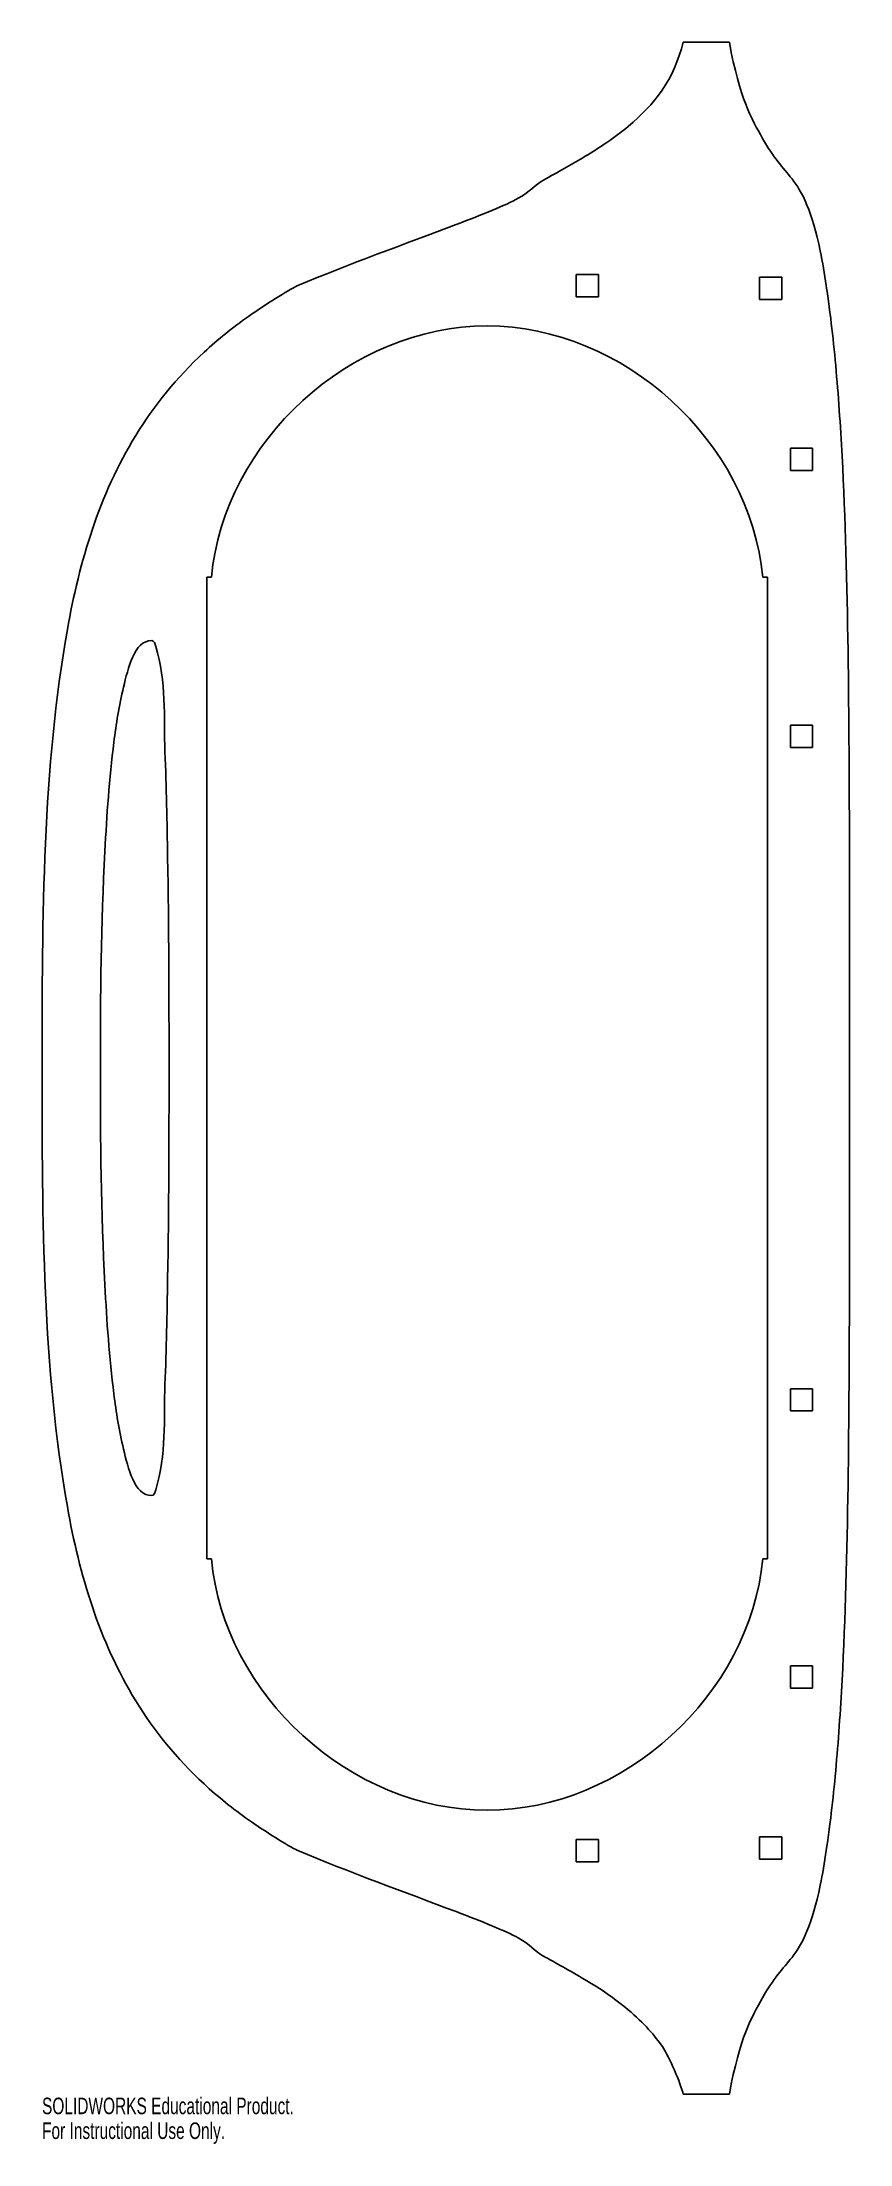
# Model space of a CAD drawing. Header units: millimetres. Extents: x -251 to -15, y -315 to 300.
import ezdxf

# ---------------------------------------------------------------- set-up
doc = ezdxf.new("R2010")
doc.units = ezdxf.units.MM
doc.styles.add('SLDTEXTSTYLE0', font='TXT', dxfattribs={"width": 0.7})

msp = doc.modelspace()

# ---------------------------------------------------------------- linework, layer by layer
at = {"color": 7, "linetype": 'Continuous', "lineweight": 25}
for p, q in [((-63.6, 300), (-50.11, 300)), ((-88.39, 232.05), (-94.9, 232.05)), ((-94.9, 225.55), (-94.9, 232.05)), ((-88.39, 232.05), (-88.39, 225.55)), ((-34.75, 231.25), (-41.25, 231.25)), ((-41.25, 224.75), (-41.25, 231.25)), ((-34.75, 231.25), (-34.75, 224.75)), ((-94.9, 225.55), (-88.39, 225.55)), ((-41.25, 224.75), (-34.75, 224.75)), ((-25.75, 181.25), (-32.25, 181.25)), ((-32.25, 174.75), (-32.25, 181.25)), ((-25.75, 181.25), (-25.75, 174.75)), ((-32.25, 174.75), (-25.75, 174.75)), ((-203, 143.5), (-203, -143.5)), ((-201.65, 143.5), (-203, 143.5)), ((-40.35, 143.5), (-39, 143.5)), ((-39, -143.5), (-39, 143.5)), ((-32.25, 93.75), (-32.25, 100.25)), ((-32.25, 100.25), (-25.75, 100.25)), ((-25.75, 100.25), (-25.75, 93.75)), ((-25.75, 93.75), (-32.25, 93.75)), ((-32.25, -93.75), (-32.25, -100.25)), ((-25.75, -93.75), (-32.25, -93.75)), ((-25.75, -100.25), (-25.75, -93.75)), ((-32.25, -100.25), (-25.75, -100.25)), ((-201.65, -143.5), (-203, -143.5)), ((-40.35, -143.5), (-39, -143.5)), ((-32.25, -174.75), (-32.25, -181.25)), ((-32.25, -174.75), (-25.75, -174.75)), ((-25.75, -181.25), (-25.75, -174.75)), ((-25.75, -181.25), (-32.25, -181.25)), ((-94.9, -225.55), (-94.9, -232.05)), ((-94.9, -225.55), (-88.39, -225.55)), ((-88.39, -232.05), (-88.39, -225.55)), ((-41.25, -224.75), (-41.25, -231.25)), ((-41.25, -224.75), (-34.75, -224.75)), ((-34.75, -231.25), (-34.75, -224.75)), ((-88.39, -232.05), (-94.9, -232.05)), ((-34.75, -231.25), (-41.25, -231.25)), ((-63.6, -300), (-50.11, -300))]:
    msp.add_line(p, q, dxfattribs=at)
for points, knots in [([(-63.6, 300), (-66.3, 289.01), (-72.02, 281.74), (-83.52, 272.16), (-88.31, 268.97), (-96.19, 264.21), (-99.08, 262.63), (-103.82, 260)], [0, 0, 0, 0, 0.5, 0.5, 0.75, 0.75, 1, 1, 1, 1]), ([(-50.11, 300), (-47.06, 283.26), (-43.66, 277.59), (-37.15, 266.1), (-34.53, 263.41), (-31.78, 260)], [0, 0, 0, 0, 0.5, 0.5, 1, 1, 1, 1]), ([(-103.82, 260), (-107.74, 257.83), (-108.1, 256.4), (-115.63, 252.23), (-122.64, 249.46), (-144.79, 241), (-161.63, 235.02), (-176.31, 228.8)], [0, 0, 0, 0, 0.25, 0.25, 0.5, 0.5, 1, 1, 1, 1]), ([(-251.19, 0), (-251.19, 44.35), (-250.96, 88.07), (-240.19, 148.27), (-234.52, 167.46), (-218.41, 193.72), (-211.84, 201.86), (-199.74, 213.03), (-195.42, 216.5), (-186.11, 223.07), (-179.31, 227.41), (-176.31, 228.8)], [0, 0, 0, 0, 0.5, 0.5, 0.75, 0.75, 0.875, 0.875, 0.9375, 0.9375, 1, 1, 1, 1]), ([(-21.76, 228.8), (-21.55, 227.35), (-20.75, 221.69), (-19.82, 213.79), (-19.39, 209.63), (-18.23, 196.93), (-17.62, 188), (-16.17, 160.75), (-15.68, 141.57), (-14.82, 83.11), (-15, 41.75), (-15, 0)], [0, 0, 0, 0, 0.0625, 0.0625, 0.125, 0.125, 0.25, 0.25, 0.5, 0.5, 1, 1, 1, 1]), ([(-40.35, 143.5), (-44.04, 183.24), (-81.09, 217), (-160.91, 217), (-197.96, 183.24), (-201.65, 143.5)], [0, 0, 0, 0, 0.5, 0.5, 1, 1, 1, 1]), ([(-234.13, 0), (-234.13, 21.09), (-233.88, 42.18), (-232.25, 73.96), (-231.53, 84.59), (-229.49, 100.59), (-228.68, 105.98), (-226.01, 116.82), (-224.31, 124.99), (-219.05, 125)], [0, 0, 0, 0, 0.5, 0.5, 0.75, 0.75, 0.875, 0.875, 1, 1, 1, 1]), ([(-217.94, 123.31), (-214.7, 112.98), (-215.61, 102.73), (-214.82, 82.2), (-214.6, 71.9), (-214.1, 41.08), (-214.03, 20.55), (-214.03, 0)], [0, 0, 0, 0, 0.25, 0.25, 0.5, 0.5, 1, 1, 1, 1]), ([(-234.13, 0), (-234.13, -21.09), (-233.88, -42.18), (-232.25, -73.96), (-231.53, -84.59), (-229.49, -100.59), (-228.68, -105.98), (-226.01, -116.82), (-224.31, -124.99), (-219.05, -125)], [0, 0, 0, 0, 0.5, 0.5, 0.75, 0.75, 0.875, 0.875, 1, 1, 1, 1]), ([(-217.94, -123.31), (-214.7, -112.98), (-215.61, -102.73), (-214.82, -82.2), (-214.6, -71.9), (-214.1, -41.08), (-214.03, -20.55), (-214.03, 0)], [0, 0, 0, 0, 0.25, 0.25, 0.5, 0.5, 1, 1, 1, 1]), ([(-251.19, 0), (-251.19, -44.35), (-250.96, -88.07), (-240.19, -148.27), (-234.52, -167.46), (-218.41, -193.72), (-211.84, -201.86), (-199.74, -213.03), (-195.42, -216.5), (-186.11, -223.07), (-179.31, -227.41), (-176.31, -228.8)], [0, 0, 0, 0, 0.5, 0.5, 0.75, 0.75, 0.875, 0.875, 0.9375, 0.9375, 1, 1, 1, 1]), ([(-21.76, -228.8), (-21.55, -227.35), (-20.75, -221.69), (-19.82, -213.79), (-19.39, -209.63), (-18.23, -196.93), (-17.62, -188), (-16.17, -160.75), (-15.68, -141.57), (-14.82, -83.11), (-15, -41.75), (-15, 0)], [0, 0, 0, 0, 0.0625, 0.0625, 0.125, 0.125, 0.25, 0.25, 0.5, 0.5, 1, 1, 1, 1]), ([(-201.65, -143.5), (-197.96, -183.24), (-160.91, -217), (-81.09, -217), (-44.04, -183.24), (-40.35, -143.5)], [0, 0, 0, 0, 0.5, 0.5, 1, 1, 1, 1]), ([(-103.82, -260), (-107.74, -257.83), (-108.1, -256.4), (-115.63, -252.23), (-122.64, -249.46), (-144.79, -241), (-161.63, -235.02), (-176.31, -228.8)], [0, 0, 0, 0, 0.25, 0.25, 0.5, 0.5, 1, 1, 1, 1]), ([(-63.6, -300), (-64.35, -296.95), (-67.68, -289.09), (-71.74, -283.12), (-75.08, -279.19), (-84.29, -271.51), (-87.41, -269.51), (-97.1, -263.66), (-101.16, -261.47), (-103.82, -260)], [0, 0, 0, 0, 0.25, 0.25, 0.5, 0.5, 0.75, 0.75, 1, 1, 1, 1]), ([(-50.11, -300), (-47.06, -283.26), (-43.66, -277.59), (-37.15, -266.1), (-34.53, -263.41), (-31.78, -260)], [0, 0, 0, 0, 0.5, 0.5, 1, 1, 1, 1])]:
    msp.add_open_spline(points, degree=3, knots=knots, dxfattribs=at)
for points in [[(-31.78, 260), (-28.76, 256.26), (-25.88, 250.33), (-23.52, 238.93)], [(-23.52, 238.93), (-22.83, 235.58), (-22.26, 232.2), (-21.76, 228.8)], [(-217.94, 123.31), (-218.15, 123.97), (-218.4, 125), (-219.05, 125)], [(-217.94, -123.31), (-218.15, -123.97), (-218.4, -125), (-219.05, -125)], [(-23.52, -238.93), (-22.83, -235.58), (-22.26, -232.2), (-21.76, -228.8)], [(-31.78, -260), (-28.76, -256.26), (-25.88, -250.33), (-23.52, -238.93)]]:
    msp.add_open_spline(points, degree=3, dxfattribs=at)

# ---------------------------------------------------------------- texts
at = {"color": 7, "linetype": 'Continuous', "char_height": 4.8336, "attachment_point": 1, "style": 'SLDTEXTSTYLE0'}
for s, insert in [('SOLIDWORKS Educational Product.', (-251.19, -301.02)), ('For Instructional Use Only.', (-251.19, -308.27))]:
    msp.add_mtext(s, dxfattribs=dict(at, insert=insert))

doc.saveas('drawing.dxf')
